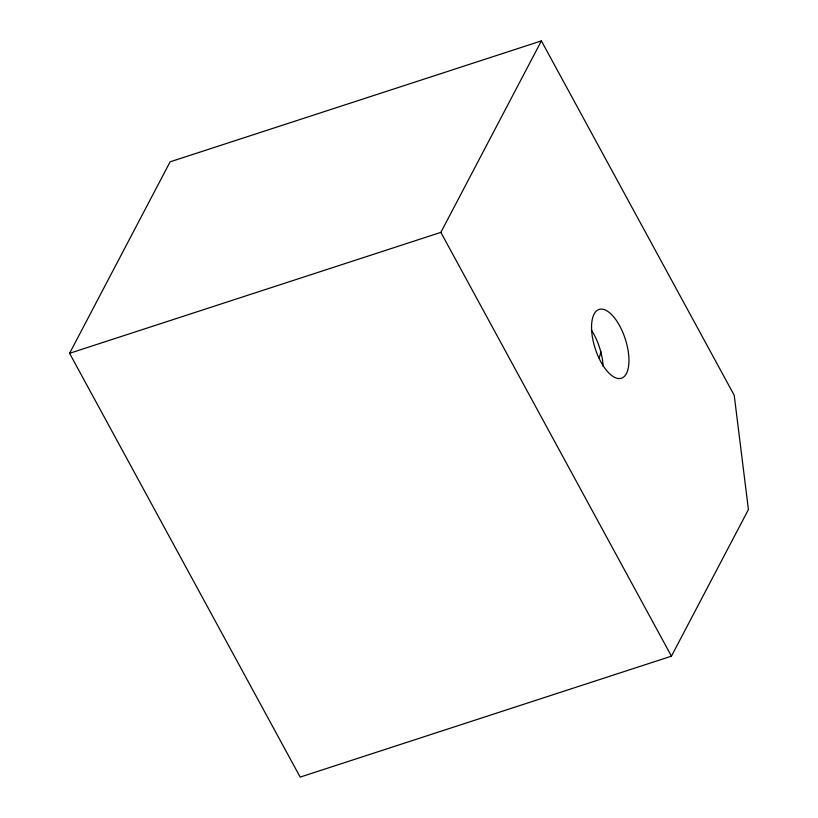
<?xml version="1.0" encoding="UTF-8"?>
<svg xmlns="http://www.w3.org/2000/svg" width="818" height="818" viewBox="0 0 818 818"><rect width="100%" height="100%" fill="white"/><g stroke="black" fill="none" stroke-linecap="round" stroke-linejoin="round"><path stroke-width="1.23" d="M69.581 353.315L170.113 161.831L541.393 40.9L734.227 395.319L748.419 509.563L671.445 656.169L300.175 777.1L69.581 353.315L440.861 232.373L541.393 40.9M440.861 232.373L671.445 656.169M600.882 351.679A84.377 69.878 27.7 0 1 599.124 358.366M591.322 329.961A36.166 15.777 72 0 1 603.142 366.423M591.547 327.486A36.166 15.777 72 0 0 619.778 378.55A36.166 15.777 72 0 0 619.471 325.492A36.166 15.777 72 0 0 591.547 327.486"/></g></svg>
